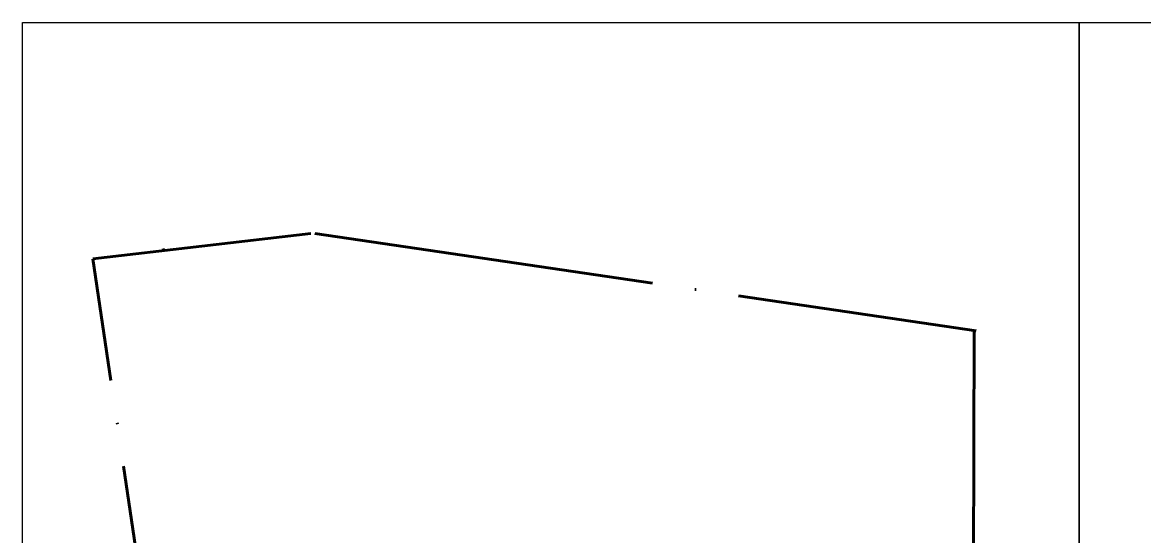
# Model space of a CAD drawing. Header units: metres. Extents: x -353 to 1688, y -477 to 135.
# Drawn here: x -352.9 to -274, y -408.4 to -372.2 of the extents above; entities that cross this region are included whole.
import ezdxf

# ---------------------------------------------------------------- set-up
doc = ezdxf.new("R2010")
doc.units = ezdxf.units.M
doc.header["$MEASUREMENT"] = 0
doc.linetypes.add('ACAD_ISO04W100', pattern=[30, 24, -3, 0, -3])
doc.layers.add('SITE BOUNDARY', color=6, linetype='ACAD_ISO04W100', lineweight=60)
doc.layers.add('WALL', color=2, linetype='Continuous', lineweight=40)

msp = doc.modelspace()

# ---------------------------------------------------------------- linework, layer by layer
at = {"layer": 'Defpoints'}
for points in [[(-278.62823, -477.20867), (-352.87823, -477.20867), (-352.87823, -372.20867), (-278.62823, -372.20867)], [(-204.37823, -477.20867), (-278.62823, -477.20867), (-278.62823, -372.20867), (-204.37823, -372.20867)]]:
    msp.add_lwpolyline(points, close=True, dxfattribs=at)
at = {"layer": 'SITE BOUNDARY'}
for p, q in [((-347.9288, -388.84067), (-332.60403, -387.04105)), ((-332.34156, -387.04492), (-285.8718, -393.89519)), ((-345.44474, -388.54896), (-345.45574, -388.4746)), ((-342.96068, -388.25725), (-342.98269, -388.10853)), ((-337.84936, -456.93413), (-347.9288, -388.84067)), ((-286.01479, -393.87411), (-286.19824, -458.9677))]:
    msp.add_line(p, q, dxfattribs=at)
at = {"layer": 'WALL'}
msp.add_line((-309.10668, -390.47005), (-309.10668, -390.47005), dxfattribs=at)

doc.saveas('drawing.dxf')
